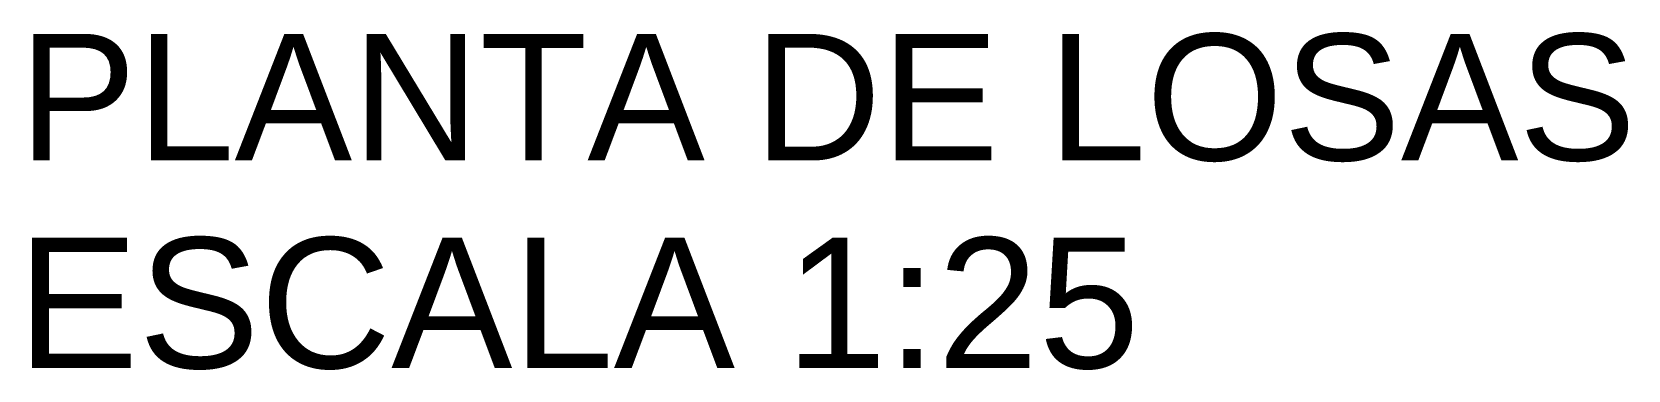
# Model space of a CAD drawing. Header units: metres. Extents: x -0.3 to 26.7, y -6.4 to 6.5.
# Drawn here: x 20.863 to 22.76, y 1.075 to 1.476 of the extents above; entities that cross this region are included whole.
import ezdxf

# ---------------------------------------------------------------- set-up
doc = ezdxf.new("R2010")
doc.units = ezdxf.units.M
doc.layers.add('00', color=250, linetype='Continuous')
doc.layers.add('CUARTO DE BOMBAS_dwg _2_', color=8, linetype='Continuous', lineweight=9, true_color=0x767676)
doc.layers.add('PDF_Text', color=7, linetype='Continuous', lineweight=9)
doc.styles.add('Arial_6', font='arial.ttf', dxfattribs={"height": 6.00065})
doc.styles.add('Arial_B', font='arial.ttf', dxfattribs={"height": 6.190271})

# ---------------------------------------------------------------- blocks, each defined once
blk = doc.blocks.new('CUARTO DE BOMBAS_dwg _2_-1318126-Leyenda 2')
at = {"layer": 'PDF_Text', "attachment_point": 1, "line_spacing_factor": 0.941778}
for s, insert, char_height, width, style in [('PLANTA DE LOSAS', (153.908, 58.953), 6.00065, 91.44, 'Arial_6'), ('ESCALA 1:25', (153.823, 49.29), 6.19027, 63.49594, 'Arial_B')]:
    blk.add_mtext(s, dxfattribs=dict(at, insert=insert, char_height=char_height, width=width, style=style))
blk = doc.blocks.new('MACHOTE HD-04 DETALLES CUARTO DE BOMBAS (escala 1-25 a metros)')
at = {"layer": 'CUARTO DE BOMBAS_dwg _2_', "color": 7}
blk.add_blockref('CUARTO DE BOMBAS_dwg _2_-1318126-Leyenda 2', (0, 0), dxfattribs=at)

msp = doc.modelspace()

# ---------------------------------------------------------------- block references
at = {"layer": '00', "xscale": 0.025, "yscale": 0.025}
msp.add_blockref('MACHOTE HD-04 DETALLES CUARTO DE BOMBAS (escala 1-25 a metros)', (17, 0), dxfattribs=at)

doc.saveas('drawing.dxf')
